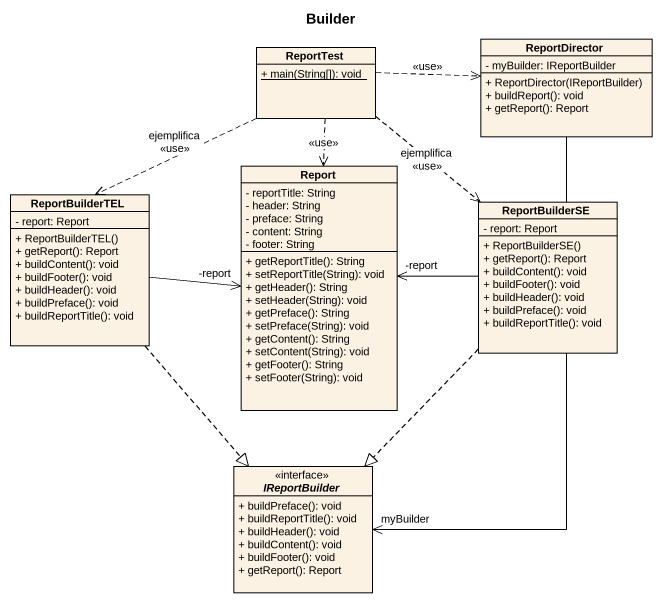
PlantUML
@startuml
title Builder
hide circle
hide empty members
skinparam classAttributeIconSize 0
class ReportTest {
  {static} + main(String[]): void
}
class ReportDirector {
  - myBuilder: IReportBuilder
  + ReportDirector(IReportBuilder)
  + buildReport(): void
  + getReport(): Report
}
class ReportBuilderTEL {
  - report: Report
  + ReportBuilderTEL()
  + getReport(): Report
  + buildContent(): void
  + buildFooter(): void
  + buildHeader(): void
  + buildPreface(): void
  + buildReportTitle(): void
}
class Report {
  - reportTitle: String
  - header: String
  - preface: String
  - content: String
  - footer: String
  + getReportTitle(): String
  + setReportTitle(String): void
  + getHeader(): String
  + setHeader(String): void
  + getPreface(): String
  + setPreface(String): void
  + getContent(): String
  + setContent(String): void
  + getFooter(): String
  + setFooter(String): void
}
class ReportBuilderSE {
  - report: Report
  + ReportBuilderSE()
  + getReport(): Report
  + buildContent(): void
  + buildFooter(): void
  + buildHeader(): void
  + buildPreface(): void
  + buildReportTitle(): void
}
interface IReportBuilder <<interface>> {
  + buildPreface(): void
  + buildReportTitle(): void
  + buildHeader(): void
  + buildContent(): void
  + buildFooter(): void
  + getReport(): Report
}
ReportTest .right.> ReportDirector : <<use>>
ReportTest ..> ReportBuilderTEL : ejemplifica\n<<use>>
ReportTest ..> Report : <<use>>
ReportTest ..> ReportBuilderSE : ejemplifica\n<<use>>
ReportDirector --> "myBuilder" IReportBuilder
ReportBuilderTEL -right-> "-report" Report
ReportBuilderTEL ..|> IReportBuilder
ReportBuilderSE -left-> "-report" Report
ReportBuilderSE ..|> IReportBuilder
@enduml
